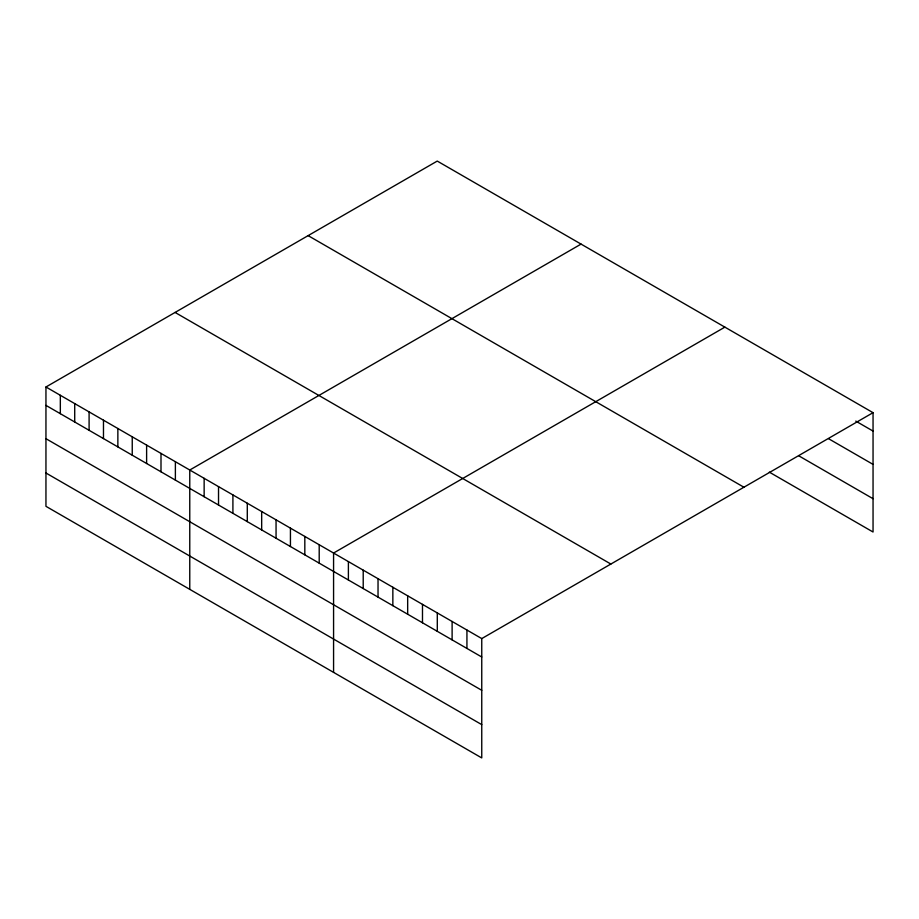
<?xml version="1.0" encoding="UTF-8"?>
<svg xmlns="http://www.w3.org/2000/svg" width="919" height="919" viewBox="0 0 919 919"><rect width="100%" height="100%" fill="white"/><g stroke="black" fill="none" stroke-linecap="round" stroke-linejoin="round"><path stroke-width="1.38" d="M45.95 386.991L481.751 638.59L481.751 757.922L45.95 506.323L45.95 386.991L437.249 161.078L873.05 412.677L873.05 532.009L769.329 472.136M581.061 244.098L189.762 470.023L189.762 589.355M724.873 327.13L333.574 553.043L333.574 672.386M481.751 638.59L873.05 412.677M855.761 421.097L873.05 431.08M828.593 438.719L873.05 464.382M798.967 455.927L873.05 498.707M308.118 235.62L743.919 487.231M175.081 312.437L610.882 564.048M45.95 405.382L481.751 656.993M45.95 438.696L481.751 690.295M45.95 473.009L481.751 724.62M466.932 630.043L466.932 648.435M452.114 621.485L452.114 639.877M437.295 612.927L437.295 631.33M422.487 604.38L422.487 622.772M407.668 595.822L407.668 614.214M392.85 587.264L392.85 605.667M378.031 578.717L378.031 597.109M363.212 570.159L363.212 588.551M348.393 561.601L348.393 579.992M319.203 544.749L319.203 563.14M304.821 536.443L304.821 554.835M290.438 528.138L290.438 546.529M276.056 519.832L276.056 538.235M261.674 511.527L261.674 529.93M247.291 503.233L247.291 521.624M232.909 494.927L232.909 513.319M218.527 486.622L218.527 505.013M204.144 478.317L204.144 496.719M175.38 461.717L175.38 480.109M160.997 453.412L160.997 471.803M146.615 445.106L146.615 463.498M132.244 436.801L132.244 455.204M117.862 428.507L117.862 446.898M103.479 420.201L103.479 438.593M89.097 411.896L89.097 430.287M74.715 403.59L74.715 421.993M60.332 395.285L60.332 413.688"/></g></svg>
